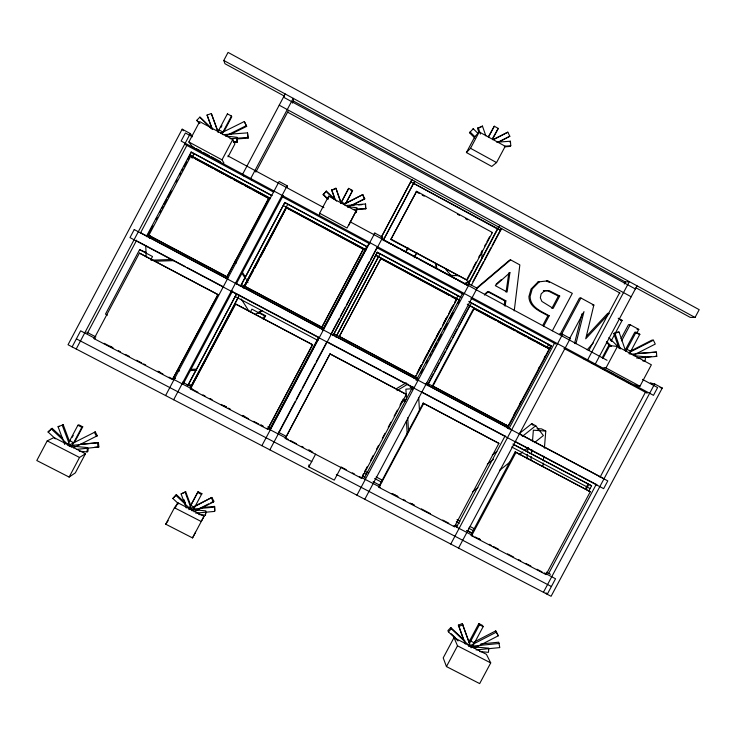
<?xml version="1.0" encoding="UTF-8"?>
<svg xmlns="http://www.w3.org/2000/svg" width="736" height="736" viewBox="0 0 736 736"><rect width="100%" height="100%" fill="white"/><g stroke="black" fill="none" stroke-linecap="round" stroke-linejoin="round"><path stroke-width="1.1" d="M341.062 467.36L334.273 480.13L308.844 466.882L308.899 464.894M312.552 344.733L235.391 303.885L190.302 388.875L267.656 429.254L312.552 344.733L235.391 303.885M319.516 214.912L319.617 213.247L328.661 196.208L356.086 211.02L348.79 225.271M526.976 458.896L527.344 454.333M527.519 452.042L527.887 447.479M530.987 459.926L531.263 456.495M531.447 454.213L531.806 449.641M532.45 441.637L533.361 430.201L545.772 431.066L544.392 448.206M542.929 466.477L543.205 463.054M543.389 460.773L543.748 456.2M327.943 199.382L323.187 194.755L326.324 191.084L336.656 201.149M79.276 451.177L87.041 451.922L87.464 447.589L68.604 445.758M88.246 448.132L87.934 451.37L87.041 451.922M233.56 142.131L236.964 142.517L237.102 137.31L225.731 136.013M236.964 142.517L237.305 139.141M198.674 514.492L205.39 515.117L205.822 510.858L190.146 509.376L190.633 508.604M206.025 512.201L205.39 515.117M356.684 209.254L356.334 212.566L356.978 207.736L347.337 206.66M323.187 194.755L326.324 191.084M514.225 310.905L519.846 264.886L510.628 259.882L509.551 260.158L476.882 287.813M328.403 198.177L328.661 196.208M504.206 305.155L504.822 300.877L487.628 291.603L485.171 293.747M506.055 292.118L508.677 273.985M505.089 306.204L505.871 300.822L488.584 291.502L487.628 291.603M509.91 272.642L507.113 292.017L495.319 285.651L509.91 272.642L508.843 272.844M334.687 198.683L331.651 190.182L335.92 188.214L341.246 203.154M335.92 188.214L340.759 202.52M285.264 438.444L330.059 353.85L406.309 394.367L361.643 478.317L285.264 438.444L330.059 353.85M560.142 334.291L579.453 298.071L580.906 297.997L593.86 305.026L585.718 338.818L609.261 313.38L607.66 313.37L586.583 336.131M574.494 343.574L581.974 313.812M575.92 343.758L583.998 311.613L569.508 338.79M348.662 188.361L341.44 202.188L345.488 203.872L352.59 190.495L348.662 188.361L340.602 203.532M345.865 203.348L352.59 190.495M267.656 429.254L312.561 344.586M351.596 205.556L364.633 199.033L362.848 194.58L345.589 203.568M365.369 204.424L365.58 204.001L345.055 205.583M195.684 513.139L214.572 511.419L214.958 510.637L214.581 506.396L200.192 507.702M214.572 511.419L214.581 506.396M356.647 209.567L365.737 208.858L365.58 204.001M193.991 511.86L213.449 501.98L213.836 501.244L211.876 497.444L194.534 506.248M191.912 135.866L190.302 133.566L182.169 129.186L68.034 344.752L551.089 596.28L662.262 388.047L654.644 383.944L650.348 383.014L652.225 384.026M72.128 346.886L80.629 330.823L94.898 338.275M284.565 96.214L224.958 63.719L223.79 60.472L228.059 52.403L699.2 309.681L695.042 317.464L690.23 317.382L635.941 287.776M76.213 349.011L190.302 133.566M87.336 333.325L136.675 240.166M140.429 233.082L187.082 144.983M194.166 147.494L192.151 146.409L188.876 141.993L199.677 121.596L232.778 139.481L234.904 143.952L228.077 156.832M146.354 236.578L191.13 152.039L272.099 195.601M146.179 252.503L139.601 249.679L105.469 314.125L107.456 315.164M146.878 236.716L152.784 225.556M156.014 219.466L157.09 217.442M159.776 212.364L160.853 210.34M161.92 208.306L162.996 206.282M164.073 204.249L166.759 199.18M167.836 197.147L171.065 191.056M175.895 181.93L176.971 179.897M179.658 174.828L180.734 172.794M181.81 170.761L182.887 168.737M183.954 166.704L186.65 161.635M187.717 159.602L190.983 153.447M94.098 338.661L139.417 253.092L217.994 294.538L172.454 379.564L94.098 338.661L95.036 338.532M227.332 276.938L148.838 235.318L190.799 156.096L268.934 198.49L226.964 276.791L268.75 198.012M149.27 238.05L150.328 236.035M191.875 157.605L194 153.585L194.35 154.045M149.748 238.243L150.825 236.219M192.197 158.102L193.274 156.069M47.214 440.864L36.8 460.534L69.138 477.084L75.33 472.862L85.459 453.744L53.976 437.552L47.214 440.864L79.534 457.461L85.459 453.744M217.948 131.698L227.406 113.85L231.435 116.03L231.766 116.822L223.845 131.772M150.908 259.532L152.508 256.514L139.601 249.679M220.883 127.613L221.941 125.617M221.978 133.869L231.435 116.03M67.362 445.151L77.896 425.27L78.826 424.819L82.745 426.843L74.584 442.235L73.637 442.759L69.699 440.735L70.665 440.22M72.192 437.331L73.214 435.408M223.919 162.987L222.005 159.832L232.778 139.481M71.3 447.175L81.834 427.303L82.745 426.843M69.138 477.084L79.534 457.461M285.182 93.95L242.659 174.174L243.579 175.941M255.843 172.104L288.116 111.228M292.413 103.114L293.489 101.09L293.222 98.339L250.718 178.508L251.537 180.219M172.454 379.564L217.994 294.538M165.591 395.554L279.137 181.47L287.16 185.794L287.5 187.404M173.659 399.758L287.16 185.794M183.549 383.373L232.558 290.968M236.33 283.866L283.194 195.528M188.085 384.836L236.679 293.701L187.91 385.627M240.295 286.424L284.841 202.455L366.767 246.532L322.46 329.949M240.543 286.433L284.841 202.455M190.946 386.326L239.31 295.164M243.174 287.868L287.758 204.295M190.762 387.118L238.446 297.234M243.377 287.932L286.148 207.313M244.748 286.24L286.497 207.552L363.446 248.934L321.88 327.18L244.748 286.24L253.57 270.268M235.189 304.925L190.302 388.875M254.638 268.263L259.431 259.219M260.498 257.214L265.291 248.17M266.358 246.164L286.497 207.552M250.295 312.202L251.905 309.157L264.62 315.891L265.641 315.772L264.04 318.798M263 318.927L264.62 315.891M165.72 524.188L174.441 507.757L177.919 502.826L204.038 516.258L192.528 537.915L165.72 524.188L168.176 520.628M175.26 507.84L177.919 502.826M188.922 508.797L198.067 491.722L201.894 493.7L192.768 510.775M198.067 491.722L190.753 505.356L194.598 507.334M356.086 211.02L347.061 228.022L319.617 213.247M192.528 537.915L195.546 532.248M204.038 516.258L201.241 521.511L174.441 507.757M363.446 248.934L321.88 327.18M269.514 429.502L318.605 337.198M270.084 429.76L319.111 337.493M322.874 330.39L369.205 243.193M261.878 445.694L374.836 233.073L382.757 237.342L269.854 449.843M381.193 237.36L411.709 179.924M381.386 237.148L411.994 179.547M278.493 432.851L295.182 401.433M296.258 399.409L301.107 390.292M302.183 388.258L315.1 363.943M316.176 361.91L326.95 341.642M330.722 334.549L339.333 318.338M340.409 316.314L345.258 307.188M346.334 305.164L363.566 272.734M364.642 270.71L369.49 261.584M370.567 259.56L377.025 247.397M383.456 239.872L413.926 182.519M383.125 240.672L414.754 181.148M333.003 335.579L377.375 252.236L461.058 297.261M333.058 335.653L377.375 252.236M336.922 334.963L378.378 256.956M335.901 337.079L379.988 253.911M339.333 336.389L380.972 258.354L456.946 299.202L415.592 376.924L339.333 336.389L380.972 258.354M390.825 239.504L416.604 191.296L492.43 232.512L467.084 280.158L390.825 239.504L416.604 191.296M405.472 252.282L407.624 248.244M405.978 251.96L408.14 247.903M466.412 152.545L474.867 136.648L479.21 131.965L505.227 146.271L496.552 162.573L491.768 166.446L466.412 152.545L470.525 148.295L479.21 131.965M414.8 256.008L415.868 253.994M414.276 257.738L416.972 252.66M308.844 466.882L315.643 454.084M488.336 136.804L494.298 126.224L498.263 128.414L492.494 139.26M488.529 137.08L494.298 126.224M492.807 137.991L498.263 128.414M362.508 475.594L363.584 473.579M364.651 471.564L367.328 466.532M370.548 460.488L373.226 455.446M376.446 449.411L378.589 445.381M382.343 438.325L385.02 433.292M388.231 427.248L390.917 422.216M394.128 416.171L397.348 410.127M400.025 405.085L403.236 399.05M418.37 370.613L421.038 365.59M424.249 359.564L429.06 350.511M430.137 348.505L434.948 339.452M436.016 337.447L440.827 328.403M443.504 323.371L446.715 317.345M449.392 312.312L452.594 306.286M455.271 301.263L456.946 299.202M466.974 279.275L471.804 270.186M472.88 268.171L476.1 262.117M478.786 257.066L479.863 255.042M480.939 253.028L482.006 251.013M484.693 245.962L485.769 243.947M486.846 241.923L489.532 236.882M414.202 378.617L415.812 375.59M416.889 373.566L421.728 364.476M422.804 362.452L427.644 353.363M428.72 351.339L433.559 342.249M434.636 340.225L435.712 338.201M436.779 336.186L439.475 331.136M442.695 325.073L447.534 315.974M448.61 313.959L453.45 304.86M454.526 302.846L457.875 295.808L459.715 296.801M364.467 477.646L412.933 386.566M416.162 380.494L462.475 293.452M420.744 373.023L422.896 368.984M426.126 362.922L427.202 360.898M429.888 355.847L430.965 353.832M432.032 351.808L433.108 349.793M434.185 347.769L436.871 342.718M437.948 340.694L441.177 334.641M443.863 329.59L447.083 323.527M449.77 318.476L452.999 312.414M457.838 303.324L458.914 301.3M468.022 284.17L497.821 228.169M468.464 284.096L499.413 225.924M356.932 495.181L469.31 284.013L477.13 288.227L364.798 499.275M472.917 281.658L477.701 272.66M478.768 270.664L483.552 261.666M484.619 259.661L491.004 247.664M492.071 245.668L501.152 228.602M471.233 285.586L501.685 228.362M428.766 382.426L433.587 373.373M434.654 371.358L439.475 362.296M440.551 360.29L445.372 351.228M446.439 349.214L451.26 340.161M452.336 338.146L457.157 329.084M458.224 327.069L469.476 305.937M427.478 385.664L471.537 302.892M423.191 403.153L378.755 486.652L379.031 487.388L454.434 526.755L498.879 443.366L423.191 403.153L498.879 443.366M432.428 385.811L473.57 308.513L474.242 308.504L549.258 348.836L508.107 426.043L432.428 385.811L432.924 386.133L474.242 308.504M379.031 487.388L423.66 403.549M542.791 325.358L547.915 315.753L549.194 315.781L543.536 326.407M551.834 308.393L558.385 296.093L559.728 296.019L553.141 308.384L541.898 301.42L540.325 297.813L541.144 293.885L544.622 290.711L549.139 290.665L559.728 296.019M552.35 330.804L572.314 293.342L547.75 280.858L538.044 281.934L531.061 289.036L528.917 296.534C529.028 307.234 540.031 311.264 547.915 315.753M504.804 426.696L505.871 424.69M547.069 347.401L548.67 344.393L548.007 344.301M507.012 427.809L508.631 424.773M514.022 414.644L516.184 410.596M519.966 403.503L521.042 401.479M538.32 369.067L539.396 367.034M544.254 357.917L545.339 355.893M507.509 428.232L551.411 345.865L550.73 345.764L549.258 348.533L549.93 348.643L467.277 304.198M456.578 526.939L505.034 436.025M508.806 428.95L554.567 343.086M561.494 334.429L580.906 297.997M450.772 544.042L562.571 334.291L570.29 338.459L458.537 548.09M470.948 534.778L515.163 451.84L590.281 491.749L546.066 574.586L471.61 535.716L470.948 534.778L472.981 535.836M471.61 535.716L516.01 452.428L515.163 451.84M588.966 350.226L619.464 293.038M624.275 284.013L625.342 282.008L629.344 281.64L587.622 359.886L584.154 359.26M637.017 285.826L595.304 364.026L591.744 363.345M602.232 357.687L609.224 344.577M611.377 340.538L622.141 320.362L618.176 318.219M454.002 637.652L443.21 657.892L446.448 666.577L479.67 683.597L490.719 662.897L486.413 654.322L454.002 637.652L457.516 645.831L490.719 662.897M602.876 358.515L609.794 345.552L617.44 346.463L651.378 364.798L639.943 386.225L634.818 385.038M616.722 346.72L617.789 344.715M621 338.698L628.489 324.659L630.2 324.742L638.784 329.397L636.631 333.426M446.448 666.577L457.516 645.831M603.879 367.531L605.976 367.945L617.44 346.463M621.598 340.869L630.2 324.742M468.685 642.592L478.851 623.539L482.512 625.434L483.156 626.64L471.969 647.616M468.28 645.72L479.476 624.735L478.851 623.539M626.042 351.063L636.079 332.24L639.842 334.282L629.289 354.062M585.396 488.916L588.082 483.892L588.855 484.38L586.16 489.422M588.874 490.857L591.569 485.815L590.787 485.318L512.909 444.066M548.642 573.537L596.252 484.352M600.033 477.259L645.481 392.132M543.426 592.287L654.644 383.944M188.95 509.606L211.876 497.444M201.894 493.7L201.462 494.408L197.616 492.43M186.3 507.95L181.12 493.957L185.702 491.768L190.863 505.706M181.12 493.957L185.702 491.768M178.6 503.856L172.859 498.484L176.392 494.647L185.371 503.065M172.859 498.484L176.392 494.647M410.716 181.801L500.692 230.23L500.158 230.46M374.054 234.066L374.836 233.073M366.767 246.532L284.924 202.768M474.996 138.193L469.476 132.728L470.12 132.002L474.867 136.703M472.604 129.481L473.257 128.745L478.014 133.446M479.016 132.636L477.517 128.312L482.439 126.068L485.834 135.838M587.126 349.812L593.225 343.04M481.749 126.822L482.439 126.068M464.986 641.001L450.809 627.569L447.902 630.605L448.417 631.828L458.04 640.946M448.417 631.828L451.334 628.783L450.809 627.569M469.476 132.728L473.257 128.745M198.812 122.682L196.742 120.364L199.898 117.107L212.704 129.527M55.421 438.831L48.052 431.968L52.146 428.334L62.735 438.214M52.146 428.334L48.052 431.968M499.026 141.984L509.818 136.27L507.822 132.176L494.031 139.408M496.027 284.262L501.152 279.698M484.463 295.09L488.584 291.502M509.625 141.91L510.425 141.22L510.775 145.765L509.965 146.436L504.307 146.86M476.91 288.42L510.628 259.882M492.347 454.995L496.828 451.435M519.23 433.642L531.778 423.669L535.744 425.739L543.389 435.537L534.428 442.658M487.306 464.223L493.58 459.236M522.293 436.43L535.744 425.739M472.586 491.823L477.958 487.545M499.468 470.442L510.223 461.895M519.193 454.765L522.772 451.922M524.566 450.496L528.154 447.644M76.516 449.411L98.836 446.982L98.44 442.667L80.417 444.24M254.987 314.566L261.538 310.482M258.051 313.334L262.632 310.482M69.322 445.657L98.44 442.667M465.023 283.461L469.402 280.812M464.977 283.848L470.258 280.646M396.437 388.682L406.217 382.803M397.026 390.604L407.864 384.082M401.332 402.279L406.254 399.317M97.308 435.767L96.453 436.264L94.42 432.372L95.284 431.894L97.308 435.767L73.416 447.856M474.637 641.783L495.724 630.89L498.272 635.803L474.094 648.296M469.2 646.171L496.414 632.114M630.154 351.238L652.059 340.078L653.393 340.198L655.27 344.071L633.291 355.276M628.397 352.921L653.393 340.198M200.578 507.969L208.739 503.829M210.781 502.789L213.836 501.244M68.384 445.482L95.284 431.894M343.703 204.148L362.848 194.58M347.723 207.147L364.844 198.591M492.761 139.711L507.822 132.176M497.775 142.296L509.818 136.27M220.478 133.345L244.324 121.532L246.661 126.371L230.248 134.504M225.786 135.829L246.385 125.617M69.488 441.434L63.232 424.773L62.247 425.233L70.086 446.136M64.74 444.498L58.07 426.724L59.082 426.264M491.676 232.843L492.43 232.512M463.588 639.667L458.372 625.103L462.309 623.64L471.095 647.8M458.372 625.103L458.924 626.299L462.87 624.836M618.875 348.064L613.842 333.463L617.881 332L619.077 332.083L625.572 350.934M613.842 333.463L619.077 332.083M58.07 426.724L63.232 424.773M331.651 190.182L334.788 189.078M477.517 128.312L480.691 127.199M211.986 128.671L207.055 115.046L211.342 113.556L217.801 131.054M459.319 275.724L450.046 275.356L454.287 275.632M467.323 284.344L469.31 284.013M538.044 281.934L539.276 281.778L532.257 288.926L530.095 296.461C530.205 307.216 541.273 311.273 549.194 315.781M547.75 280.858L546.471 281.023L549.36 282.366M480.755 643.972L498.76 642.197L499.781 647.597L476.072 649.934M468.961 646.466L499.459 643.457M189.741 509.376L214.194 507.159M94.337 447.378L98.836 446.982M544.622 290.711L543.361 290.812L547.851 290.775L558.385 296.093M636.198 353.519L656.448 352.066L656.751 356.39L636.668 358.11M630.77 354.264L656.448 352.066M645.408 357.07L650.964 356.592M351.744 205.482L354.016 205.307M358.561 204.948L361.965 204.691M353.4 209.42L365.948 208.454M496.791 142.232L510.425 141.22M505.089 146.188L510.775 145.765M222.925 134.679L247.517 132.876L248.17 138.12L237.047 138.938M230.028 138.727L247.903 137.411L248.17 138.12M410.265 387.375L412.988 387.182M412.537 388.7L405.876 389.16L406.539 399.464M504.822 300.877L505.871 300.822M190.771 369.352L196.448 369.141M177.302 371.008L179.584 370.926M189.851 370.548L196.696 370.291M187.008 384.965L192.712 384.753M150.944 260.176L172.712 259.495M154.44 261.234L173.806 260.627M592.333 305.054L593.86 305.026M620.466 320.307L622.141 320.362M637.017 329.296L638.784 329.397M636.079 332.24L634.818 332.157L625.839 348.974L630.835 351.164M537.197 428.6L541.622 428.913L545.772 431.066M638.563 334.181L639.842 334.282M469.356 646.466L488.87 648.186L488.419 652.335L479.743 651.572M559.415 333.988L562.571 334.291M633.365 355.562L645.573 356.84L645.086 361.155L642.868 360.925M233.238 141.441L236.652 141.836M655.408 356.215L656.751 356.39M549.258 348.836L536.158 342.166M235.189 296.525L317.906 340.428M660.072 387.559L662.262 388.047M241.5 284.611L324.217 328.56M148.838 235.318L149.537 235.64M474.453 642.96L470.764 641.056L470.175 639.805M479.476 624.735L483.156 626.64M77.896 425.27L81.834 427.303M76.378 338.854L311.852 461.628M336.315 474.38L551.402 586.518M365.047 471.15L368.074 472.733M376.16 476.956L382.214 480.12M457.001 519.68L460.037 521.263M470.138 526.544L474.177 528.66M364.44 473.202L366.473 474.269M374.624 478.529L381.754 482.255M456.292 521.76L459.347 523.351M468.51 528.144L473.598 530.794M268.217 426.549L271.253 428.131M467.213 530.463L472.264 533.103M86.71 332.157L95.882 336.95M173.346 377.393L175.389 378.46M182.519 382.186L191.691 386.98M268.088 426.889L271.198 428.49M278.328 432.216L286.479 436.476M362.922 476.385L364.964 477.452M373.115 481.712L380.254 485.438M455.676 524.823L457.709 525.881M466.633 530.564L471.978 533.333M546.388 572.185L550.464 574.319M110.179 346.251L112.222 347.318M158.084 371.257L160.117 372.324M172.353 378.709L192.731 389.353M224.324 405.84L226.366 406.907M242.668 415.417L244.711 416.484M261.013 424.994L263.056 426.061M267.131 428.186L285.476 437.764M308.918 450L310.951 451.067M360.888 477.14L380.254 487.25M393.502 494.16L397.578 496.294M411.847 503.737L413.88 504.804M454.646 526.084L471.978 535.127M478.087 538.32L480.13 539.387M544.336 572.902L555.542 578.763L547.253 594.283L546.084 592.848M104.162 343.298L113.28 348.054M118.349 350.704L120.373 351.762M125.433 354.402L129.49 356.518M136.583 360.226L141.652 362.866M143.676 363.924L145.7 364.982M157.863 371.33L162.923 373.98M169.004 377.154L173.061 379.27M191.838 389.068L197.92 392.242M202.989 394.892L205.013 395.95M210.082 398.59L212.106 399.648M221.232 404.414L226.292 407.054M228.326 408.112L230.35 409.179M242.512 415.527L248.593 418.701M253.662 421.342L258.732 423.991M260.756 425.049L262.78 426.107M285.384 437.911L288.429 439.493M290.462 440.551L296.544 443.734M301.613 446.375L303.637 447.433M308.706 450.082L312.763 452.198M341.154 467.02L346.224 469.669M352.314 472.843L354.338 473.901M359.407 476.551L361.643 478.317M391.948 493.534L398.038 496.717M403.107 499.367L405.14 500.425M410.21 503.074L414.276 505.19M421.378 508.898L430.505 513.664M442.686 520.021L448.776 523.204M475.014 536.903L480.093 539.552M489.228 544.327L491.262 545.385M493.295 546.443L498.373 549.093M507.518 553.868L513.608 557.051M518.687 559.7L520.72 560.758M525.798 563.417L530.877 566.067M536.976 569.25L542.055 571.9M537.326 428.61L537.988 428.968M513.461 444.434L591.569 485.815M258.943 312.22L265.641 315.772M511.713 446.973L590.097 488.575M139.417 253.092L217.589 294.464M330.124 354.034L406.309 394.367M516.01 452.428L590.281 491.749M147.356 234.674L228.316 277.656M417.938 378.313L333.997 333.712M426.659 382.941L508.493 426.383L507.941 426.061M140.64 232.769L227.847 279.054M235.962 283.36L323.178 329.654M331.292 333.96L416.475 379.169M425.601 384.017L510.793 429.226M518.908 433.532L603.078 478.207M137.448 241.242L185.122 266.515M187.156 267.591L223.67 286.939M231.785 291.244L319.019 337.484M327.134 341.789L380.889 370.282M382.922 371.358L411.323 386.409M421.47 391.791L505.66 436.411M515.798 441.793L576.665 474.048M578.689 475.125L596.951 484.803M196.181 148.58L201.222 151.294M203.237 152.38L209.282 155.636M211.296 156.722L220.368 161.598M599.628 367.034L605.645 370.272M607.66 371.358L613.677 374.596M615.682 375.682L624.717 380.54M626.732 381.625L631.746 384.321M184.874 144.339L273.774 192.188M281.87 196.549L369.822 243.892M376.896 247.701L462.834 293.958M470.92 298.31L555.846 344.025M563.932 348.376L647.174 393.18M468.758 301.401L551.411 345.865M271.179 195.371L191.13 152.039M377.191 252.411L456.863 295.265M471.086 302.919L550.73 345.764M270.388 198.324L189.612 154.891L189.98 155.342M366.068 249.78L283.424 205.592M459.577 300.058L375.7 255.217L457.148 299.009M191.995 156.428L270.517 198.656M285.439 206.678L365.921 249.946M469.853 305.836L547.253 347.456M193.338 157.835L190.799 156.096M195.353 158.921L212.492 168.139M214.507 169.225L223.578 174.101M225.593 175.186L231.638 178.434M233.662 179.52L242.733 184.396M244.748 185.481L250.792 188.729M252.807 189.814L268.934 198.49M286.608 207.994L363.234 249.191M381.699 259.118L449.282 295.449M451.297 296.534L456.338 299.248M474.582 309.056L495.779 320.454M497.794 321.54L514.961 330.768M516.976 331.853L526.065 336.738M528.08 337.824L534.134 341.081M218.914 129.867L222.944 132.048M391.147 239.2L467.084 280.158M192.464 136.804L185.389 132.986L181.12 141.045L653.467 395.333L657.625 387.55L642.454 379.38M227.856 155.885L323.923 207.672M350.216 221.84L607.062 360.3M381.745 238.915L467.562 285.172M383.566 240.203L390.614 244.002M392.628 245.088L398.664 248.345M400.678 249.43L417.79 258.649M419.805 259.734L436.917 268.962M438.932 270.048L456.053 279.275M458.059 280.361L467.121 285.246M188.876 141.993L222.005 159.832M605.976 367.945L639.943 386.225M635.757 332.663L637.624 333.675M350.474 189.916L352.434 190.974M279.229 105.193L631.175 296.774M287.758 112.249L620.08 293.103M413.724 183.439L498.152 229.365M416.171 191.802L419.189 193.439M422.206 195.086L424.221 196.172M457.452 214.231L459.457 215.326M465.502 218.61L467.516 219.705M223.79 60.472L695.042 317.464M293.489 101.09L625.342 282.008M283.48 97.161L635.343 288.954M470.525 148.295L496.552 162.573M507.297 425.564L508.107 426.043M51.115 428.803L69.92 446.347M175.858 495.365L191.434 509.956M451.334 628.783L469.78 646.254M451.242 633.77L455.409 637.716M211.526 128.717L199.898 117.107M196.742 120.364L199.944 123.464M326.269 191.562L334.19 199.272M323.233 194.295L327.998 198.932M606.676 341.578L611.579 346.398M606.344 342.249L610.411 346.26M608.865 337.631L620.31 348.901M610.153 339.931L611.782 341.532M445.961 269.661L450.8 275.163M545.1 573.491L546.066 574.586M531.778 423.669L533.14 425.426M182.169 129.186L183.319 130.76M453.845 525.854L454.434 526.755M241.242 298.963L249.145 311.494M235.198 260.829L236.403 262.743M242.438 272.329L245.456 277.122M246.67 279.045L247.876 280.959M234.609 261.492L235.824 263.424M241.896 273.065L245.53 278.843M246.744 280.775L247.958 282.707M409.989 385.397L412.261 389.215M498.272 635.803L495.724 630.89M207.055 115.046L212.023 128.377M211.48 498.18L213.449 501.98M246.661 126.371L244.324 121.532M363.142 196.043L364.633 199.033M227.406 113.85L227.755 114.65M185.205 492.476L191.976 510.775M184.018 499.68L185.205 502.89M211.342 113.556L218.16 132.416M462.309 623.64L469.016 642.362M458.924 626.299L465.281 644.046M331.724 189.704L335.533 200.367M478.188 127.567L480.452 134.081M615.02 333.555L620.071 348.211M97.584 443.192L97.989 447.525M247.517 132.876L247.903 137.411M365.461 205.537L365.737 208.858M407.707 417.781L408.581 431.526M405.002 399.252L405.15 401.552M406.392 421.047L407.275 434.81M418.664 397.477L419.529 411.203M436.439 264.224L436.706 268.594M435.703 263.396L435.96 267.738M145.756 245.879L146.225 256.993M481.776 251.077L482.034 258.502M134.246 229.568L129.987 237.608L603.64 488.658L607.798 480.893L134.246 229.568"/></g></svg>
